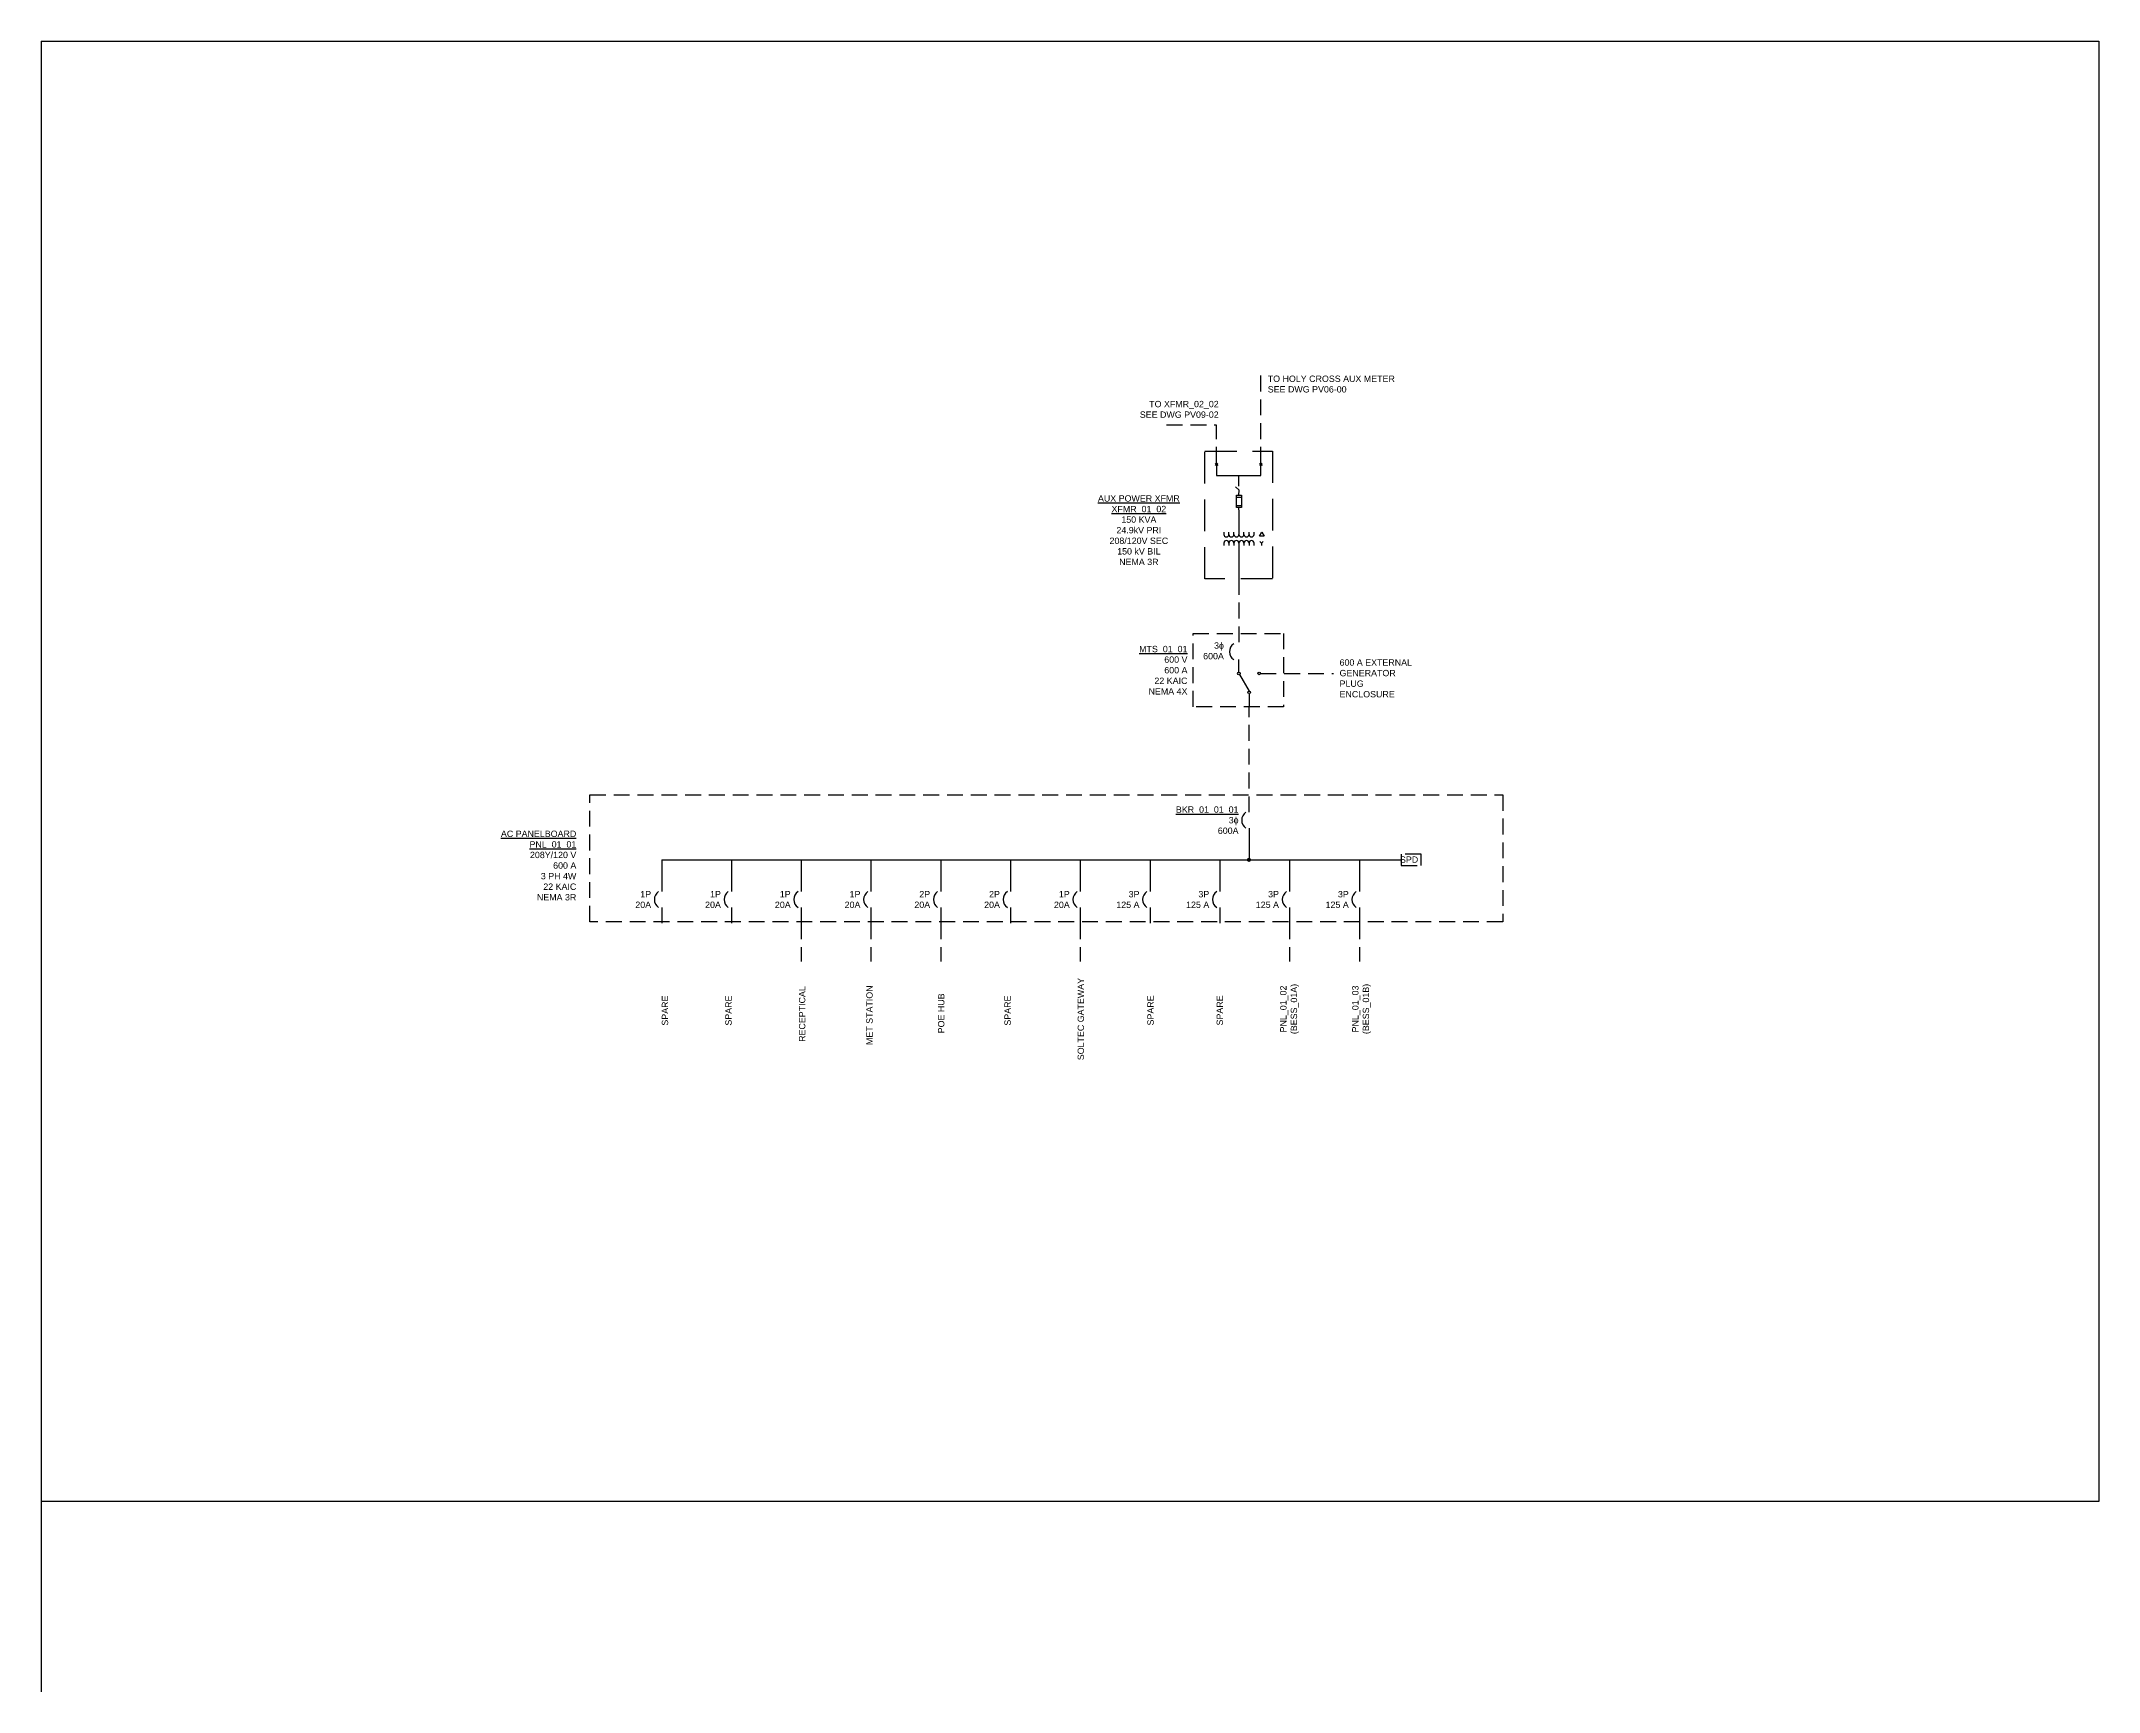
# Model space of a CAD drawing. Header units: feet. Extents: x 0 to 32.4, y -3 to 23.
import ezdxf

# ---------------------------------------------------------------- set-up
doc = ezdxf.new("R2010")
doc.units = ezdxf.units.FT
doc.header["$MEASUREMENT"] = 0
for name, pattern in [('DASHED', [0.75, 0.5, -0.25]), ('DASHED2', [0.375, 0.25, -0.125]), ('HIDDEN', [0.375, 0.25, -0.125])]:
    doc.linetypes.add(name, pattern=pattern)
for name, color, linetype in [('E-1LIN', 4, 'Continuous'), ('E-1LIN-CABL-UG', 4, 'HIDDEN'), ('E-ELEC-BRDR', 172, 'DASHED2'), ('E-HVMV-BUS', 52, 'Continuous'), ('E-HVMV-EQUP', 91, 'Continuous'), ('E-LV-BUS', 31, 'Continuous'), ('E-LV-EQUP', 211, 'Continuous'), ('G-ANNO-TEXT', 1, 'Continuous')]:
    doc.layers.add(name, color=color, linetype=linetype)
doc.layers.add('G-TABL', color=7, linetype='Continuous', lineweight=40)
doc.styles.add('NEI-A', font='arial.ttf')

# ---------------------------------------------------------------- blocks, each defined once
blk = doc.blocks.new('SCHEMATIC - CONNECTION DOT')
h = blk.add_hatch(color=0)
edge = h.paths.add_edge_path()
edge.add_arc((0, 0), 0.025, 0, 360)
at = {"color": 0}
blk.add_circle((0, 0), 0.025, dxfattribs=at)
blk = doc.blocks.new('FINGER SAFE FUSE')
blk.add_line((1.806, 1.994), (1.736, 1.923))
at = {"linetype": 'Continuous'}
for points in [[(1.559, 1.746), (1.488, 1.676), (1.488, 1.576)], [(1.622, 1.739), (1.552, 1.81)], [(1.743, 1.859), (1.672, 1.93)]]:
    blk.add_lwpolyline(points, dxfattribs=at)
blk.add_lwpolyline([(1.594, 1.711), (1.523, 1.782), (1.7, 1.958), (1.771, 1.888)], close=True, dxfattribs=at)

msp = doc.modelspace()

# ---------------------------------------------------------------- linework, layer by layer
msp.add_line((0, 23.011), (0, -3))
msp.add_lwpolyline([(0, 23.011), (32.409, 23.011), (32.409, 0), (0, 0)])
at = {"layer": 'E-1LIN', "linetype": 'HIDDEN'}
msp.add_lwpolyline([(21.733, 10.198), (21.422, 10.198), (21.422, 10.021), (21.733, 10.021)], close=True, dxfattribs=at)
at = {"layer": 'E-1LIN-CABL-UG', "lineweight": -3, "flags": 128}
for points in [[(19.211, 16.366), (19.211, 17.74)], [(18.511, 16.366), (18.511, 16.957), (17.611, 16.957)]]:
    msp.add_lwpolyline(points, dxfattribs=at)
at = {"layer": 'E-1LIN-CABL-UG', "flags": 128}
for points in [[(18.866, 14.538), (18.866, 13.514)], [(19.204, 13.048), (20.354, 13.048)], [(19.026, 10.86), (19.026, 12.521)], [(11.972, 9.11), (11.972, 8.51)], [(13.07, 9.11), (13.07, 8.51)], [(14.169, 9.11), (14.169, 8.51)], [(16.367, 9.11), (16.367, 8.51)], [(19.663, 9.11), (19.663, 8.51)], [(20.762, 9.11), (20.762, 8.51)]]:
    msp.add_lwpolyline(points, dxfattribs=at)
at = {"layer": 'E-ELEC-BRDR', "linetype": 'DASHED'}
msp.add_lwpolyline([(18.33, 16.549), (19.393, 16.549), (19.393, 14.538), (18.33, 14.538)], close=True, dxfattribs=at)
at = {"layer": 'E-ELEC-BRDR'}
for points in [[(18.143, 13.678), (19.568, 13.678), (19.568, 12.521), (18.143, 12.521)], [(8.643, 11.135), (23.02, 11.135), (23.02, 9.135), (8.643, 9.135)]]:
    msp.add_lwpolyline(points, close=True, dxfattribs=at)
at = {"layer": 'E-HVMV-BUS', "flags": 128}
for points in [[(18.511, 16.366), (18.49, 16.344)], [(18.511, 16.349), (18.49, 16.326)], [(18.511, 16.366), (18.532, 16.344)], [(18.511, 16.349), (18.511, 16.166), (19.211, 16.166), (19.211, 16.349)], [(18.511, 16.349), (18.532, 16.326)], [(19.211, 16.366), (19.19, 16.344)], [(19.211, 16.349), (19.19, 16.326)], [(19.211, 16.366), (19.232, 16.344)], [(19.211, 16.349), (19.232, 16.326)], [(18.866, 15.996), (18.866, 16.162)], [(18.866, 15.584), (18.866, 15.238)], [(18.866, 15.102), (18.866, 14.538)]]:
    msp.add_lwpolyline(points, dxfattribs=at)
at = {"layer": 'E-HVMV-EQUP'}
for points in [[(18.628, 15.276), (18.628, 15.237, 0.98026), (18.707, 15.237, 0.98026), (18.786, 15.237, 0.98026), (18.866, 15.238, 0.98026), (18.945, 15.238, 0.98026), (19.024, 15.238, 0.98026), (19.103, 15.238), (19.103, 15.276)], [(19.103, 15.064), (19.103, 15.102, 0.98026), (19.024, 15.102, 0.98026), (18.945, 15.102, 0.98026), (18.866, 15.102, 0.98026), (18.786, 15.102, 0.98026), (18.707, 15.102, 0.98026), (18.628, 15.102), (18.628, 15.063)]]:
    msp.add_lwpolyline(points, format="xyb", dxfattribs=at)
for points in [[(18.707, 15.237), (18.707, 15.276)], [(18.786, 15.237), (18.786, 15.276)], [(18.945, 15.238), (18.945, 15.276)], [(19.024, 15.238), (19.024, 15.276)], [(18.707, 15.102), (18.707, 15.063)], [(18.786, 15.102), (18.786, 15.063)], [(18.945, 15.102), (18.945, 15.063)], [(19.024, 15.102), (19.024, 15.063)]]:
    msp.add_lwpolyline(points, dxfattribs=at)
at = {"layer": 'E-HVMV-EQUP', "flags": 128}
for points in [[(19.262, 15.21), (19.189, 15.21), (19.226, 15.272), (19.262, 15.21)], [(19.196, 15.124), (19.222, 15.098)], [(19.222, 15.098), (19.248, 15.124)], [(19.222, 15.098), (19.222, 15.062)]]:
    msp.add_lwpolyline(points, dxfattribs=at)
at = {"layer": 'E-LV-BUS', "flags": 128}
for points in [[(18.866, 13.068), (18.866, 13.265)], [(19.026, 12.728), (19.026, 12.521)]]:
    msp.add_lwpolyline(points, dxfattribs=at)
at = {"layer": 'E-LV-BUS'}
for points in [[(19.026, 10.61), (19.026, 10.085)], [(9.774, 10.11), (21.422, 10.11)], [(9.774, 10.11), (9.774, 9.61)], [(10.873, 10.11), (10.873, 9.61)], [(11.972, 10.11), (11.972, 9.61)], [(13.07, 10.11), (13.07, 9.61)], [(14.169, 10.11), (14.169, 9.61)], [(15.268, 10.11), (15.268, 9.61)], [(16.367, 10.11), (16.367, 9.61)], [(17.466, 10.11), (17.466, 9.61)], [(18.564, 10.11), (18.564, 9.61)], [(19.663, 10.11), (19.663, 9.61)], [(20.762, 10.11), (20.762, 9.61)], [(9.774, 9.36), (9.774, 9.11)], [(10.873, 9.36), (10.873, 9.11)], [(11.972, 9.36), (11.972, 9.11)], [(13.07, 9.36), (13.07, 9.11)], [(14.169, 9.36), (14.169, 9.11)], [(15.268, 9.36), (15.268, 9.11)], [(16.367, 9.36), (16.367, 9.11)], [(17.466, 9.36), (17.466, 9.11)], [(18.564, 9.36), (18.564, 9.11)], [(19.663, 9.36), (19.663, 9.11)], [(20.762, 9.36), (20.762, 9.11)]]:
    msp.add_lwpolyline(points, dxfattribs=at)
at = {"layer": 'E-LV-EQUP', "flags": 128}
msp.add_lwpolyline([(18.875, 13.029), (19.026, 12.769)], dxfattribs=at)
at = {"layer": 'E-LV-EQUP'}
for centre in [(18.865, 13.047), (19.183, 13.048), (19.026, 12.749)]:
    msp.add_circle(centre, 0.0203, dxfattribs=at)
for centre in [(18.866, 13.39), (19.059, 10.735), (9.808, 9.485), (10.906, 9.485), (12.005, 9.485), (13.104, 9.485), (14.203, 9.485), (15.302, 9.485), (16.4, 9.485), (17.499, 9.485), (18.598, 9.485), (19.697, 9.485), (20.795, 9.485)]:
    msp.add_arc(centre, 0.15, 123.7664, 236.2336, dxfattribs=at)

# ---------------------------------------------------------------- block references
at = {"layer": 'E-HVMV-EQUP', "xscale": 0.7773125992091652, "yscale": 0.7773125992091652, "zscale": 0.7773125992091652, "rotation": 224.9999999999999}
msp.add_blockref('FINGER SAFE FUSE', (18.763, 17.673), dxfattribs=at)
at = {"layer": 'E-LV-BUS'}
msp.add_blockref('SCHEMATIC - CONNECTION DOT', (19.024, 10.11), dxfattribs=at)

# ---------------------------------------------------------------- texts
at = {"layer": 'G-ANNO-TEXT', "char_height": 0.1, "attachment_point": 1, "style": 'NEI-A'}
for s, width, insert in [('TO HOLY CROSS AUX METER\\PSEE DWG PV06-00', 2.04927, (19.319, 17.741)), ('\\pxqr;TO XFMR_02_02\\PSEE DWG PV09-02', 1.39231, (17.154, 17.342)), ('\\pxqr;{\\LMTS_01_01}\\P600 V\\P600 A\\P22 KAIC\\PNEMA 4X', 0.64058, (17.414, 13.482)), ('600 A EXTERNAL GENERATOR PLUG ENCLOSURE', 1.27514, (20.45, 13.27))]:
    msp.add_mtext_dynamic_manual_height_columns(s, width=width, gutter_width=0.5, heights=[0], dxfattribs=dict(at, insert=insert))
at = {"layer": 'G-ANNO-TEXT', "insert": (18.406, 15.304), "char_height": 0.1, "width": 2.23358, "attachment_point": 6, "style": 'NEI-A'}
msp.add_mtext('\\A1;\\pxqc;{\\LAUX POWER XFMR \\PXFMR_01_02\\P}150 KVA\\P24.9kV PRI \\P208/120V SEC\\P150 kV BIL \\PNEMA 3R', dxfattribs=at)
at = {"layer": 'G-ANNO-TEXT', "char_height": 0.1, "attachment_point": 6, "style": 'NEI-A'}
for s, insert in [('3ɸ\\P600A', (18.628, 13.403)), ('{\\LBKR_01_01_01}\\P3ɸ\\P600A', (18.859, 10.735)), ('{\\LAC PANELBOARD\\PPNL_01_01}\\P208Y/120 V\\P600 A\\P3 PH 4W\\P22 KAIC\\PNEMA 3R', (8.429, 10.02)), ('1P\\P20A', (9.607, 9.485)), ('1P\\P20A', (10.706, 9.485)), ('1P\\P20A', (11.805, 9.485)), ('1P\\P20A', (12.904, 9.485)), ('2P\\P20A', (14.002, 9.485)), ('2P\\P20A', (15.101, 9.485)), ('1P\\P20A', (16.2, 9.485)), ('3P\\P125 A', (17.299, 9.485)), ('3P\\P125 A', (18.398, 9.485)), ('3P\\P125 A', (19.496, 9.485)), ('3P\\P125 A', (20.595, 9.485))]:
    msp.add_mtext(s, dxfattribs=dict(at, insert=insert))
at = {"layer": 'G-ANNO-TEXT', "char_height": 0.1, "attachment_point": 4, "rotation": 90, "style": 'NEI-A'}
for s, insert, width in [('\\A1;RECEPTICAL', (11.986, 7.242), 1.29029), ('\\A1;MET STATION', (13.047, 7.193), 1.29029), ('\\A1;\\pxqc;SOLTEC GATEWAY', (16.375, 6.956), 1.29029), ('\\A1;\\pxqc;PNL_01_02 (BESS_01A)', (19.663, 7.062), 1.39561), ('\\A1;\\pxqc;PNL_01_03 (BESS_01B)', (20.797, 7.048), 1.4246), ('\\A1;SPARE', (9.826, 7.498), 1.29029), ('\\A1;SPARE', (10.826, 7.498), 1.29029), ('\\A1;POE HUB', (14.177, 7.377), 1.29029), ('\\A1;SPARE', (15.222, 7.498), 1.29029), ('\\A1;SPARE', (17.474, 7.501), 1.29029), ('\\A1;SPARE', (18.564, 7.501), 1.29029)]:
    msp.add_mtext(s, dxfattribs=dict(at, insert=insert, width=width))
at = {"layer": 'G-TABL', "insert": (21.689, 10.164), "char_height": 0.1, "attachment_point": 3, "style": 'NEI-A'}
msp.add_mtext_dynamic_manual_height_columns('SPD', width=0.02378, gutter_width=0.547, heights=[0], dxfattribs=at)

doc.saveas('drawing.dxf')
